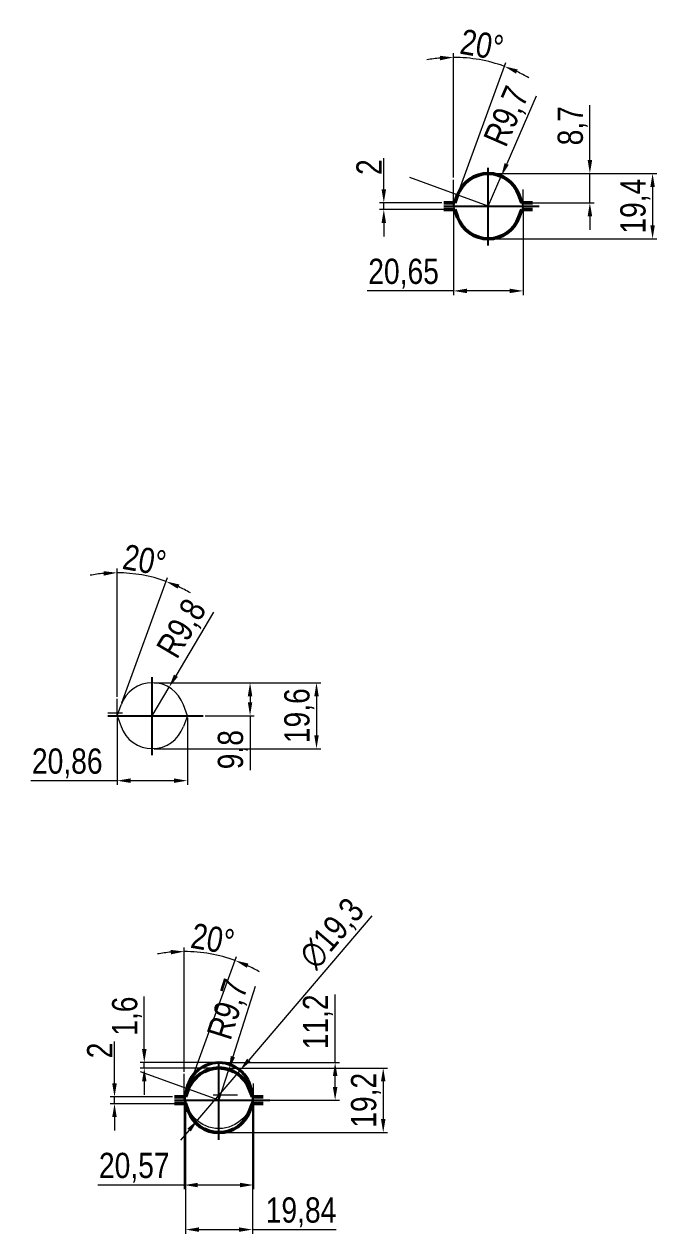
# Model space of a CAD drawing. Header units: millimetres. Extents: x 1526 to 31626, y -4643 to 9189.
# Drawn here: x 4589.8 to 4777.6, y -588.5 to -229 of the extents above; entities that cross this region are included whole.
import ezdxf

# ---------------------------------------------------------------- set-up
doc = ezdxf.new("R2010")
doc.units = ezdxf.units.MM
for name, color, linetype, lineweight in [('Quota', 3, 'Continuous', 40), ('контурная', 7, 'Continuous', 50), ('тонкая', 7, 'Continuous', 20)]:
    doc.layers.add(name, color=color, linetype=linetype, lineweight=lineweight)
doc.layers.add('осевая', color=4, linetype='Continuous')
doc.styles.add('s3v2.5', font='arial.ttf', dxfattribs={"width": 0.8, "height": 7.5})
doc.dimstyles.new('s3v2.5', dxfattribs={"dimtxt": 7.5, "dimasz": 4, "dimexe": 1.25, "dimexo": 0.625, "dimtad": 1, "dimtxsty": 's3v2.5', "dimcen": 1.5, "dimclrd": 6, "dimclre": 256, "dimclrt": 1, "dimadec": 0, "dimazin": 0, "dimtfac": 1, "dimtmove": 0, "dimatfit": 3, "dimfxl": 1, "dimlwd": -1, "dimlwe": -1, "dimarcsym": 0})

# ---------------------------------------------------------------- blocks, each defined once
blk = doc.blocks.new('*D481')
at = {"layer": 'Defpoints', "color": 0, "transparency": 16777216}
for p in [(4632.8, -426.07), (4627.82, -434.51)]:
    blk.add_point(p, dxfattribs=at)
at = {"layer": 'тонкая', "color": 6, "transparency": 16777216}
for p, q in [((4645.99, -403.75), (4634.84, -422.62)), ((4627.82, -434.51), (4632.8, -426.07))]:
    blk.add_line(p, q, dxfattribs=at)
blk.add_solid([(4634.26, -422.29), (4635.41, -422.96), (4632.8, -426.07)], dxfattribs=at)
at = {"layer": 'тонкая', "color": 1, "transparency": 16777216, "insert": (4637.01, -408.85), "char_height": 7.5, "attachment_point": 5, "rotation": 59.4237, "style": 's3v2.5'}
blk.add_mtext('R9,8', dxfattribs=at)
blk = doc.blocks.new('*D482')
at = {"layer": 'Defpoints', "color": 0, "transparency": 16777216}
for p in [(4627.82, -424.71), (4642.9, -434.51), (4656.86, -434.51)]:
    blk.add_point(p, dxfattribs=at)
at = {"layer": 'тонкая', "transparency": 16777216}
for p, q in [((4628.44, -424.71), (4658.11, -424.71)), ((4643.52, -434.51), (4658.11, -434.51))]:
    blk.add_line(p, q, dxfattribs=at)
at = {"layer": 'тонкая', "color": 6, "transparency": 16777216}
for p, q in [((4656.86, -428.71), (4656.86, -430.51)), ((4656.86, -434.51), (4656.86, -450.69))]:
    blk.add_line(p, q, dxfattribs=at)
for points in [[(4656.19, -428.71), (4657.52, -428.71), (4656.86, -424.71)], [(4656.19, -430.51), (4657.52, -430.51), (4656.86, -434.51)]]:
    blk.add_solid(points, dxfattribs=at)
at = {"layer": 'тонкая', "color": 1, "transparency": 16777216, "insert": (4651.73, -444.6), "char_height": 7.5, "attachment_point": 5, "rotation": 90, "style": 's3v2.5'}
blk.add_mtext('9,8', dxfattribs=at)
blk = doc.blocks.new('*D483')
at = {"layer": 'Defpoints', "color": 0, "transparency": 16777216}
for p in [(4627.18, -393.18), (4617.39, -429.53), (4618.57, -431.27), (4617.39, -434.51), (4617.39, -434.51)]:
    blk.add_point(p, dxfattribs=at)
at = {"layer": 'тонкая', "transparency": 16777216}
for p, q in [((4617.39, -428.91), (4617.39, -390.78)), ((4618.78, -430.68), (4632.34, -393.42))]:
    blk.add_line(p, q, dxfattribs=at)
at = {"layer": 'тонкая', "color": 6, "transparency": 16777216}
for start, end in [(95.3981, 100.7963), (70, 90), (59.2037, 64.6019)]:
    blk.add_arc((4617.39, -434.51), 42.47, start, end, dxfattribs=at)
for points in [[(4613.36, -391.56), (4613.42, -392.89), (4617.39, -392.03)], [(4635.35, -396.75), (4635.86, -395.52), (4631.91, -394.6)]]:
    blk.add_solid(points, dxfattribs=at)
at = {"layer": 'тонкая', "color": 1, "transparency": 16777216, "insert": (4625.54, -388.29), "char_height": 7.5, "attachment_point": 5, "rotation": 350, "style": 's3v2.5'}
blk.add_mtext('20°', dxfattribs=at)
blk = doc.blocks.new('*D484')
at = {"layer": 'Defpoints', "color": 0, "transparency": 16777216}
for p in [(4617.39, -434.51), (4638.24, -434.51), (4617.39, -453.82)]:
    blk.add_point(p, dxfattribs=at)
at = {"layer": 'тонкая', "transparency": 16777216}
for p, q in [((4617.39, -435.13), (4617.39, -455.07)), ((4638.24, -435.13), (4638.24, -455.07))]:
    blk.add_line(p, q, dxfattribs=at)
at = {"layer": 'тонкая', "color": 6, "transparency": 16777216}
for p, q in [((4617.39, -453.82), (4591.79, -453.82)), ((4634.24, -453.82), (4621.39, -453.82))]:
    blk.add_line(p, q, dxfattribs=at)
for points in [[(4621.39, -453.15), (4621.39, -454.48), (4617.39, -453.82)], [(4634.24, -453.15), (4634.24, -454.48), (4638.24, -453.82)]]:
    blk.add_solid(points, dxfattribs=at)
at = {"layer": 'тонкая', "color": 1, "transparency": 16777216, "insert": (4602.59, -448.69), "char_height": 7.5, "attachment_point": 5, "style": 's3v2.5'}
blk.add_mtext('20,86', dxfattribs=at)
blk = doc.blocks.new('*D485')
at = {"layer": 'Defpoints', "color": 0, "transparency": 16777216}
for p in [(4627.82, -424.71), (4627.82, -444.31), (4676.59, -444.31)]:
    blk.add_point(p, dxfattribs=at)
at = {"layer": 'тонкая', "transparency": 16777216}
for p, q in [((4628.44, -424.71), (4677.84, -424.71)), ((4628.44, -444.31), (4677.84, -444.31))]:
    blk.add_line(p, q, dxfattribs=at)
at = {"layer": 'тонкая', "color": 6, "transparency": 16777216}
blk.add_line((4676.59, -428.71), (4676.59, -440.31), dxfattribs=at)
for points in [[(4675.93, -428.71), (4677.26, -428.71), (4676.59, -424.71)], [(4675.93, -440.31), (4677.26, -440.31), (4676.59, -444.31)]]:
    blk.add_solid(points, dxfattribs=at)
at = {"layer": 'тонкая', "color": 1, "transparency": 16777216, "insert": (4671.46, -434.51), "char_height": 7.5, "attachment_point": 5, "rotation": 90, "style": 's3v2.5'}
blk.add_mtext('19,6', dxfattribs=at)
blk = doc.blocks.new('*D486')
at = {"layer": 'Defpoints', "color": 0, "transparency": 16777216}
for p in [(4734.03, -273.38), (4739.77, -282.08), (4757.75, -282.08)]:
    blk.add_point(p, dxfattribs=at)
at = {"layer": 'тонкая', "color": 6, "transparency": 16777216}
for p, q in [((4757.75, -269.38), (4757.75, -253.09)), ((4757.75, -282.08), (4757.75, -273.38)), ((4757.75, -286.08), (4757.75, -290.08))]:
    blk.add_line(p, q, dxfattribs=at)
at = {"layer": 'тонкая', "transparency": 16777216}
for p, q in [((4734.65, -273.38), (4759, -273.38)), ((4740.39, -282.08), (4759, -282.08))]:
    blk.add_line(p, q, dxfattribs=at)
at = {"layer": 'тонкая', "color": 6, "transparency": 16777216}
for points in [[(4757.09, -269.38), (4758.42, -269.38), (4757.75, -273.38)], [(4757.09, -286.08), (4758.42, -286.08), (4757.75, -282.08)]]:
    blk.add_solid(points, dxfattribs=at)
at = {"layer": 'тонкая', "color": 1, "transparency": 16777216, "insert": (4752.62, -259.18), "char_height": 7.5, "attachment_point": 5, "rotation": 90, "style": 's3v2.5'}
blk.add_mtext('8,7', dxfattribs=at)
blk = doc.blocks.new('*D487')
at = {"layer": 'Defpoints', "color": 0, "transparency": 16777216}
for p in [(4727.69, -273.38), (4727.59, -292.78), (4776.36, -292.78)]:
    blk.add_point(p, dxfattribs=at)
at = {"layer": 'тонкая', "transparency": 16777216}
for p, q in [((4728.31, -273.38), (4777.61, -273.38)), ((4728.21, -292.78), (4777.61, -292.78))]:
    blk.add_line(p, q, dxfattribs=at)
at = {"layer": 'тонкая', "color": 6, "transparency": 16777216}
blk.add_line((4776.36, -277.38), (4776.36, -288.78), dxfattribs=at)
for points in [[(4775.7, -277.38), (4777.03, -277.38), (4776.36, -273.38)], [(4775.7, -288.78), (4777.03, -288.78), (4776.36, -292.78)]]:
    blk.add_solid(points, dxfattribs=at)
at = {"layer": 'тонкая', "color": 1, "transparency": 16777216, "insert": (4771.23, -283.08), "char_height": 7.5, "attachment_point": 5, "rotation": 90, "style": 's3v2.5'}
blk.add_mtext('19,4', dxfattribs=at)
blk = doc.blocks.new('*D488')
at = {"layer": 'Defpoints', "color": 0, "transparency": 16777216}
for p in [(4714.44, -282.08), (4696.57, -284.08), (4715.4, -284.08)]:
    blk.add_point(p, dxfattribs=at)
at = {"layer": 'тонкая', "color": 6, "transparency": 16777216}
for p, q in [((4696.57, -278.08), (4696.57, -268.85)), ((4696.57, -284.08), (4696.57, -282.08)), ((4696.57, -288.08), (4696.57, -292.08))]:
    blk.add_line(p, q, dxfattribs=at)
at = {"layer": 'тонкая', "transparency": 16777216}
for p, q in [((4713.81, -282.08), (4695.32, -282.08)), ((4714.78, -284.08), (4695.32, -284.08))]:
    blk.add_line(p, q, dxfattribs=at)
at = {"layer": 'тонкая', "color": 6, "transparency": 16777216}
for points in [[(4695.91, -278.08), (4697.24, -278.08), (4696.57, -282.08)], [(4695.91, -288.08), (4697.24, -288.08), (4696.57, -284.08)]]:
    blk.add_solid(points, dxfattribs=at)
at = {"layer": 'тонкая', "color": 1, "transparency": 16777216, "insert": (4692.18, -271.47), "char_height": 7.5, "attachment_point": 5, "rotation": 90, "style": 's3v2.5'}
blk.add_mtext('2', dxfattribs=at)
blk = doc.blocks.new('*D492')
at = {"layer": 'Defpoints', "color": 0, "transparency": 16777216}
for p in [(4731.45, -274.18), (4727.59, -283.08)]:
    blk.add_point(p, dxfattribs=at)
at = {"layer": 'тонкая', "color": 6, "transparency": 16777216}
for p, q in [((4741.79, -250.42), (4733.05, -270.52)), ((4727.59, -283.08), (4731.45, -274.18))]:
    blk.add_line(p, q, dxfattribs=at)
blk.add_solid([(4732.44, -270.25), (4733.66, -270.78), (4731.45, -274.18)], dxfattribs=at)
at = {"layer": 'тонкая', "color": 1, "transparency": 16777216, "insert": (4733.51, -256.59), "char_height": 7.5, "attachment_point": 5, "rotation": 66.4971, "style": 's3v2.5'}
blk.add_mtext('R9,7', dxfattribs=at)
blk = doc.blocks.new('*D493')
at = {"layer": 'Defpoints', "color": 0, "transparency": 16777216}
for p in [(4717.26, -283.08), (4737.91, -283.08), (4717.26, -308.27)]:
    blk.add_point(p, dxfattribs=at)
at = {"layer": 'тонкая', "transparency": 16777216}
for p, q in [((4717.26, -283.7), (4717.26, -309.52)), ((4737.91, -283.7), (4737.91, -309.52))]:
    blk.add_line(p, q, dxfattribs=at)
at = {"layer": 'тонкая', "color": 6, "transparency": 16777216}
for p, q in [((4717.26, -308.27), (4691.62, -308.27)), ((4733.91, -308.27), (4721.26, -308.27))]:
    blk.add_line(p, q, dxfattribs=at)
for points in [[(4721.26, -307.6), (4721.26, -308.93), (4717.26, -308.27)], [(4733.91, -307.6), (4733.91, -308.93), (4737.91, -308.27)]]:
    blk.add_solid(points, dxfattribs=at)
at = {"layer": 'тонкая', "color": 1, "transparency": 16777216, "insert": (4702.44, -303.14), "char_height": 7.5, "attachment_point": 5, "style": 's3v2.5'}
blk.add_mtext('20,65', dxfattribs=at)
blk = doc.blocks.new('*D494')
at = {"layer": 'Defpoints', "color": 0, "transparency": 16777216}
for p in [(4727.46, -240.07), (4717.26, -275.22), (4718.47, -279.76), (4717.26, -283.08), (4718.09, -280.81)]:
    blk.add_point(p, dxfattribs=at)
at = {"layer": 'тонкая', "transparency": 16777216}
for p, q in [((4717.26, -274.59), (4717.26, -237.63)), ((4718.68, -279.17), (4732.81, -240.37))]:
    blk.add_line(p, q, dxfattribs=at)
at = {"layer": 'тонкая', "color": 6, "transparency": 16777216}
for start, end in [(95.1859, 100.3719), (70, 90), (59.6281, 64.8141)]:
    blk.add_arc((4717.26, -283.08), 44.21, start, end, dxfattribs=at)
for points in [[(4713.24, -238.39), (4713.3, -239.72), (4717.26, -238.88)], [(4735.82, -243.69), (4736.33, -242.46), (4732.38, -241.54)]]:
    blk.add_solid(points, dxfattribs=at)
at = {"layer": 'тонкая', "color": 1, "transparency": 16777216, "insert": (4725.71, -235.16), "char_height": 7.5, "attachment_point": 5, "rotation": 350, "style": 's3v2.5'}
blk.add_mtext('20°', dxfattribs=at)
blk = doc.blocks.new('*D563')
at = {"layer": 'Defpoints', "color": 0, "transparency": 16777216}
for p in [(4647.62, -539.21), (4647.62, -558.41), (4696.4, -558.41)]:
    blk.add_point(p, dxfattribs=at)
at = {"layer": 'тонкая', "transparency": 16777216}
for p, q in [((4648.25, -539.21), (4697.65, -539.21)), ((4648.25, -558.41), (4697.65, -558.41))]:
    blk.add_line(p, q, dxfattribs=at)
at = {"layer": 'тонкая', "color": 6, "transparency": 16777216}
blk.add_line((4696.4, -543.21), (4696.4, -554.41), dxfattribs=at)
for points in [[(4695.73, -543.21), (4697.07, -543.21), (4696.4, -539.21)], [(4695.73, -554.41), (4697.07, -554.41), (4696.4, -558.41)]]:
    blk.add_solid(points, dxfattribs=at)
at = {"layer": 'тонкая', "color": 1, "transparency": 16777216, "insert": (4691.27, -548.81), "char_height": 7.5, "attachment_point": 5, "rotation": 90, "style": 's3v2.5'}
blk.add_mtext('19,2', dxfattribs=at)
blk = doc.blocks.new('*D565')
at = {"layer": 'Defpoints', "color": 0, "transparency": 16777216}
for p in [(4616.61, -549.81), (4634.47, -547.81), (4635.44, -549.81)]:
    blk.add_point(p, dxfattribs=at)
at = {"layer": 'тонкая', "color": 6, "transparency": 16777216}
for p, q in [((4616.61, -543.81), (4616.61, -531.38)), ((4616.61, -549.81), (4616.61, -547.81)), ((4616.61, -553.81), (4616.61, -557.81))]:
    blk.add_line(p, q, dxfattribs=at)
at = {"layer": 'тонкая', "transparency": 16777216}
for p, q in [((4633.85, -547.81), (4615.36, -547.81)), ((4634.81, -549.81), (4615.36, -549.81))]:
    blk.add_line(p, q, dxfattribs=at)
at = {"layer": 'тонкая', "color": 6, "transparency": 16777216}
for points in [[(4615.94, -543.81), (4617.28, -543.81), (4616.61, -547.81)], [(4615.94, -553.81), (4617.28, -553.81), (4616.61, -549.81)]]:
    blk.add_solid(points, dxfattribs=at)
at = {"layer": 'тонкая', "color": 1, "transparency": 16777216, "insert": (4612.22, -533.99), "char_height": 7.5, "attachment_point": 5, "rotation": 90, "style": 's3v2.5'}
blk.add_mtext('2', dxfattribs=at)
blk = doc.blocks.new('*D564')
at = {"layer": 'Defpoints', "color": 0, "transparency": 16777216}
for p in [(4637.34, -548.81), (4657.91, -548.81), (4637.34, -573.99)]:
    blk.add_point(p, dxfattribs=at)
at = {"layer": 'тонкая', "transparency": 16777216}
for p, q in [((4637.34, -549.43), (4637.34, -575.24)), ((4657.91, -549.43), (4657.91, -575.24))]:
    blk.add_line(p, q, dxfattribs=at)
at = {"layer": 'тонкая', "color": 6, "transparency": 16777216}
for p, q in [((4637.34, -573.99), (4611.68, -573.99)), ((4653.91, -573.99), (4641.34, -573.99))]:
    blk.add_line(p, q, dxfattribs=at)
for points in [[(4641.34, -573.33), (4641.34, -574.66), (4637.34, -573.99)], [(4653.91, -573.33), (4653.91, -574.66), (4657.91, -573.99)]]:
    blk.add_solid(points, dxfattribs=at)
at = {"layer": 'тонкая', "color": 1, "transparency": 16777216, "insert": (4622.48, -568.86), "char_height": 7.5, "attachment_point": 5, "style": 's3v2.5'}
blk.add_mtext('20,57', dxfattribs=at)
blk = doc.blocks.new('*D566')
at = {"layer": 'Defpoints', "color": 0, "transparency": 16777216}
for p in [(4647.53, -505.79), (4637.34, -540.94), (4638.51, -545.59), (4637.34, -548.81), (4637.7, -547.81)]:
    blk.add_point(p, dxfattribs=at)
at = {"layer": 'тонкая', "transparency": 16777216}
for p, q in [((4637.34, -540.32), (4637.34, -503.35)), ((4638.72, -545), (4652.88, -506.09))]:
    blk.add_line(p, q, dxfattribs=at)
at = {"layer": 'тонкая', "color": 6, "transparency": 16777216}
for start, end in [(95.1859, 100.3719), (70, 90), (59.6281, 64.8141)]:
    blk.add_arc((4637.34, -548.81), 44.21, start, end, dxfattribs=at)
for points in [[(4633.31, -504.11), (4633.37, -505.44), (4637.34, -504.6)], [(4655.89, -509.42), (4656.41, -508.18), (4652.46, -507.26)]]:
    blk.add_solid(points, dxfattribs=at)
at = {"layer": 'тонкая', "color": 1, "transparency": 16777216, "insert": (4645.79, -500.88), "char_height": 7.5, "attachment_point": 5, "rotation": 350, "style": 's3v2.5'}
blk.add_mtext('20°', dxfattribs=at)
blk = doc.blocks.new('*D630')
at = {"layer": 'Defpoints', "color": 0, "transparency": 16777216}
for p in [(4647.62, -537.61), (4682.12, -537.61), (4647.62, -548.81)]:
    blk.add_point(p, dxfattribs=at)
at = {"layer": 'тонкая', "color": 6, "transparency": 16777216}
for p, q in [((4682.12, -537.61), (4682.12, -517.4)), ((4682.12, -544.81), (4682.12, -541.61))]:
    blk.add_line(p, q, dxfattribs=at)
at = {"layer": 'тонкая', "transparency": 16777216}
for p, q in [((4648.25, -537.61), (4683.37, -537.61)), ((4648.25, -548.81), (4683.37, -548.81))]:
    blk.add_line(p, q, dxfattribs=at)
at = {"layer": 'тонкая', "color": 6, "transparency": 16777216}
for points in [[(4681.45, -541.61), (4682.79, -541.61), (4682.12, -537.61)], [(4681.45, -544.81), (4682.79, -544.81), (4682.12, -548.81)]]:
    blk.add_solid(points, dxfattribs=at)
at = {"layer": 'тонкая', "color": 1, "transparency": 16777216, "insert": (4676.99, -525.5), "char_height": 7.5, "attachment_point": 5, "rotation": 90, "style": 's3v2.5'}
blk.add_mtext('11,2', dxfattribs=at)
blk = doc.blocks.new('*D633')
at = {"layer": 'Defpoints', "color": 0, "transparency": 16777216}
for p in [(4625.46, -537.61), (4647.62, -537.61), (4647.62, -539.21)]:
    blk.add_point(p, dxfattribs=at)
at = {"layer": 'тонкая', "color": 6, "transparency": 16777216}
for p, q in [((4625.46, -533.61), (4625.46, -518)), ((4625.46, -539.21), (4625.46, -537.61)), ((4625.46, -543.21), (4625.46, -547.21))]:
    blk.add_line(p, q, dxfattribs=at)
at = {"layer": 'тонкая', "transparency": 16777216}
for p, q in [((4647, -537.61), (4624.21, -537.61)), ((4647, -539.21), (4624.21, -539.21))]:
    blk.add_line(p, q, dxfattribs=at)
at = {"layer": 'тонкая', "color": 6, "transparency": 16777216}
for points in [[(4624.79, -533.61), (4626.12, -533.61), (4625.46, -537.61)], [(4624.79, -543.21), (4626.12, -543.21), (4625.46, -539.21)]]:
    blk.add_solid(points, dxfattribs=at)
at = {"layer": 'тонкая', "color": 1, "transparency": 16777216, "insert": (4620.32, -523.8), "char_height": 7.5, "attachment_point": 5, "rotation": 90, "style": 's3v2.5'}
blk.add_mtext('1,6', dxfattribs=at)
blk = doc.blocks.new('*D634')
at = {"layer": 'Defpoints', "color": 0, "transparency": 16777216}
for p in [(4653.88, -539.91), (4641.36, -554.6)]:
    blk.add_point(p, dxfattribs=at)
at = {"layer": 'тонкая', "color": 6, "transparency": 16777216}
for p, q in [((4693.02, -494.01), (4656.48, -536.87)), ((4641.36, -554.6), (4653.88, -539.91)), ((4638.77, -557.64), (4636.17, -560.69))]:
    blk.add_line(p, q, dxfattribs=at)
for points in [[(4655.97, -536.44), (4656.99, -537.3), (4653.88, -539.91)], [(4638.26, -557.21), (4639.27, -558.07), (4641.36, -554.6)]]:
    blk.add_solid(points, dxfattribs=at)
at = {"layer": 'тонкая', "color": 1, "transparency": 16777216, "insert": (4681.45, -499.49), "char_height": 7.5, "attachment_point": 5, "rotation": 49.5452, "style": 's3v2.5'}
blk.add_mtext('∅19,3', dxfattribs=at)
blk = doc.blocks.new('*D635')
at = {"layer": 'Defpoints', "color": 0, "transparency": 16777216}
for p in [(4650.56, -539.66), (4647.62, -548.91)]:
    blk.add_point(p, dxfattribs=at)
at = {"layer": 'тонкая', "color": 6, "transparency": 16777216}
for p, q in [((4658.41, -514.96), (4651.77, -535.85)), ((4647.62, -548.91), (4650.56, -539.66))]:
    blk.add_line(p, q, dxfattribs=at)
blk.add_solid([(4651.14, -535.65), (4652.41, -536.05), (4650.56, -539.66)], dxfattribs=at)
at = {"layer": 'тонкая', "color": 1, "transparency": 16777216, "insert": (4650.8, -521.94), "char_height": 7.5, "attachment_point": 5, "rotation": 72.3715, "style": 's3v2.5'}
blk.add_mtext('R9,7', dxfattribs=at)
blk = doc.blocks.new('*D636')
at = {"layer": 'Defpoints', "color": 0, "transparency": 16777216}
for p in [(4637.7, -549.81), (4657.54, -549.81), (4657.54, -587.24)]:
    blk.add_point(p, dxfattribs=at)
at = {"layer": 'тонкая', "transparency": 16777216}
for p, q in [((4637.7, -550.43), (4637.7, -588.49)), ((4657.54, -550.43), (4657.54, -588.49))]:
    blk.add_line(p, q, dxfattribs=at)
at = {"layer": 'тонкая', "color": 6, "transparency": 16777216}
for p, q in [((4641.7, -587.24), (4653.54, -587.24)), ((4657.54, -587.24), (4682.45, -587.24))]:
    blk.add_line(p, q, dxfattribs=at)
for points in [[(4641.7, -586.57), (4641.7, -587.9), (4637.7, -587.24)], [(4653.54, -586.57), (4653.54, -587.9), (4657.54, -587.24)]]:
    blk.add_solid(points, dxfattribs=at)
at = {"layer": 'тонкая', "color": 1, "transparency": 16777216, "insert": (4672, -582.1), "char_height": 7.5, "attachment_point": 5, "style": 's3v2.5'}
blk.add_mtext('19,84', dxfattribs=at)

msp = doc.modelspace()

# ---------------------------------------------------------------- linework, layer by layer
at = {"layer": 'Quota'}
msp.add_arc((4647.62192, -547.25508), 9.65, 1.20924, 178.79076, dxfattribs=at)
at = {"layer": 'контурная'}
for p, q in [((4717.62759, -282.07883), (4718.47113, -279.76123)), ((4737.5447, -282.07883), (4736.70117, -279.76123)), ((4714.43757, -282.07883), (4717.62759, -282.07883)), ((4740.73473, -282.07883), (4737.5447, -282.07883)), ((4714.43757, -284.07883), (4717.62759, -284.07883)), ((4717.62759, -284.07883), (4718.47113, -286.39642)), ((4737.5447, -284.07883), (4736.70117, -286.39642)), ((4740.73473, -284.07883), (4737.5447, -284.07883)), ((4637.69977, -547.80508), (4638.50691, -545.58749)), ((4657.54408, -547.80508), (4656.73694, -545.58749)), ((4634.47335, -547.80508), (4637.69977, -547.80508)), ((4634.47335, -549.80508), (4637.69977, -549.80508)), ((4637.69977, -549.80508), (4638.50691, -552.02268)), ((4657.54408, -549.80508), (4656.73694, -552.02268)), ((4660.7705, -547.80508), (4657.54408, -547.80508)), ((4660.7705, -549.80508), (4657.54408, -549.80508))]:
    msp.add_line(p, q, dxfattribs=at)
for centre, start, end in [((4727.58615, -283.07883), 20, 160), ((4727.58615, -283.07883), 200, 340), ((4647.62192, -548.90508), 20, 160), ((4647.62192, -548.70508), 200, 340)]:
    msp.add_arc(centre, 9.7, start, end, dxfattribs=at)
at = {"layer": 'осевая'}
for p, q in [((4727.58615, -294.81714), (4727.58615, -271.67253)), ((4714.42144, -283.07883), (4742.66617, -283.07883)), ((4627.81632, -446.24372), (4627.81632, -423.09911)), ((4614.65161, -434.50541), (4642.89634, -434.50541)), ((4647.62192, -560.54339), (4647.62192, -537.39878)), ((4634.45722, -548.80508), (4662.70194, -548.80508))]:
    msp.add_line(p, q, dxfattribs=at)
at = {"layer": 'тонкая'}
for p, q in [((4727.58615, -283.07883), (4704.29483, -274.60148)), ((4717.26167, -283.07883), (4717.26167, -275.21618)), ((4737.91063, -283.07883), (4737.91063, -278.10827)), ((4717.26362, -283.07883), (4717.62759, -282.07883)), ((4717.26362, -283.07883), (4717.85978, -284.71676)), ((4737.90867, -283.07883), (4737.31251, -284.71676)), ((4737.90867, -283.07883), (4737.5447, -282.07883)), ((4617.38822, -434.50541), (4617.38822, -429.53485)), ((4617.38822, -434.50541), (4618.56534, -431.2713)), ((4638.24441, -434.50541), (4637.0673, -431.2713)), ((4618.99854, -433.80541), (4614.62603, -433.80541)), ((4617.38822, -434.50541), (4618.56534, -437.73951)), ((4638.24441, -434.50541), (4637.0673, -437.73951)), ((4647.62192, -539.20508), (4647.62192, -537.60508)), ((4647.62192, -539.20508), (4647.62192, -537.60508)), ((4647.62192, -537.60508), (4649.60698, -537.60508)), ((4647.62192, -537.60508), (4647.62192, -537.80508)), ((4647.62192, -548.80508), (4624.3306, -540.32773)), ((4637.3358, -548.80508), (4637.3358, -540.94243)), ((4657.90805, -548.80508), (4657.90805, -543.83453)), ((4637.3358, -548.80508), (4637.66337, -547.90508)), ((4637.3358, -548.80508), (4637.66337, -549.70508)), ((4653.13507, -547.25508), (4645.94443, -547.25508)), ((4657.90805, -548.80508), (4657.58048, -547.90508)), ((4657.90805, -548.80508), (4657.58048, -549.70508))]:
    msp.add_line(p, q, dxfattribs=at)
msp.add_circle((4647.62192, -547.25508), 9.93739, dxfattribs=at)
for start, end in [(19.2694211, 160.7305789), (199.2694211, 340.7305789)]:
    msp.add_arc((4627.81632, -434.50541), 9.8, start, end, dxfattribs=at)

# ---------------------------------------------------------------- dimensions: what is measured, and where the dimension line sits
for base, line1, line2, picture, middle in [((4727.4568, -240.06757), ((4717.26167, -283.07883), (4717.26167, -275.21618)), ((4718.08828, -280.81311), (4718.47113, -279.76123)), '*D494', (4725.71184, -235.16093)), ((4627.18287, -393.17857), ((4617.38822, -434.50541), (4618.56534, -431.2713)), ((4617.38822, -434.50541), (4617.38822, -429.53485)), '*D483', (4625.53683, -388.29235)), ((4647.53092, -505.78846), ((4637.3358, -548.80508), (4637.3358, -540.94243)), ((4637.69977, -547.80508), (4638.50691, -545.58749)), '*D566', (4645.78596, -500.88181))]:
    dim = msp.add_angular_dim_2l(base=base, line1=line1, line2=line2, dimstyle='s3v2.5', dxfattribs=at)
    dim.commit()
    dim.dimension.update_dxf_attribs({"geometry": picture, "text_midpoint": middle})
for center, mpoint, picture, middle in [((4727.58615, -283.07883), (4731.45446, -274.18354), '*D492', (4733.51078, -256.5858)), ((4627.81632, -434.50541), (4632.80144, -426.06808), '*D481', (4637.01225, -408.85221)), ((4647.62192, -548.90508), (4650.55951, -539.66059), '*D635', (4650.80394, -521.94481))]:
    dim = msp.add_radius_dim(center=center, mpoint=mpoint, dimstyle='s3v2.5', dxfattribs=at)
    dim.commit()
    dim.dimension.update_dxf_attribs({"geometry": picture, "text_midpoint": middle})
for base, p1, p2, picture, middle in [((4757.75389, -282.07883), (4734.0286, -273.37883), (4739.76952, -282.07883), '*D486', (4757.75389, -259.1818)), ((4696.57321, -284.07883), (4714.43757, -282.07883), (4715.40278, -284.07883), '*D488', (4696.57321, -271.46679)), ((4616.60898, -549.80508), (4634.47335, -547.80508), (4635.43855, -549.80508), '*D565', (4616.60898, -533.99454))]:
    dim = msp.add_linear_dim(base=base, p1=p1, p2=p2, angle=90, dimstyle='s3v2.5', dxfattribs=at)
    dim.commit()
    dim.dimension.update_dxf_attribs({"geometry": picture, "text_midpoint": middle, "dimtype": 160})
for base, p1, p2, picture, middle in [((4776.36318, -292.77883), (4727.68615, -273.37883), (4727.58615, -292.77883), '*D487', (4771.23102, -283.07883)), ((4676.59335, -444.30541), (4627.81632, -424.70541), (4627.81632, -444.30541), '*D485', (4671.46119, -434.50541)), ((4656.85761, -434.50541), (4627.81632, -424.70541), (4642.89634, -434.50541), '*D482', (4651.72544, -444.59835)), ((4625.45523, -537.60508), (4647.62192, -539.20508), (4647.62192, -537.60508), '*D633', (4620.32306, -523.80273)), ((4682.11925, -537.60508), (4647.62192, -548.80508), (4647.62192, -537.60508), '*D630', (4676.98708, -525.50054)), ((4696.39896, -558.40508), (4647.62192, -539.20508), (4647.62192, -558.40508), '*D563', (4691.2668, -548.80508))]:
    dim = msp.add_linear_dim(base=base, p1=p1, p2=p2, angle=90, dimstyle='s3v2.5', dxfattribs=at)
    dim.commit()
    dim.dimension.update_dxf_attribs({"geometry": picture, "text_midpoint": middle})
for base, p1, p2, picture, middle in [((4717.26362, -308.26741), (4737.90867, -283.07883), (4717.26362, -283.07883), '*D493', (4702.44149, -308.26741)), ((4637.3358, -573.99366), (4657.90805, -548.80508), (4637.3358, -548.80508), '*D564', (4622.47726, -573.99366))]:
    dim = msp.add_linear_dim(base=base, p1=p1, p2=p2, dimstyle='s3v2.5', dxfattribs=at)
    dim.commit()
    dim.dimension.update_dxf_attribs({"geometry": picture, "text_midpoint": middle, "dimtype": 160})
for base, p1, p2, picture, middle in [((4617.38822, -453.8175), (4638.24441, -434.50541), (4617.38822, -434.50541), '*D484', (4602.59065, -448.68533)), ((4657.54408, -587.23581), (4637.69977, -549.80508), (4657.54408, -549.80508), '*D636', (4671.99787, -582.10365))]:
    dim = msp.add_linear_dim(base=base, p1=p1, p2=p2, dimstyle='s3v2.5', dxfattribs=at)
    dim.commit()
    dim.dimension.update_dxf_attribs({"geometry": picture, "text_midpoint": middle})
dim = msp.add_diameter_dim_2p(p1=(4641.36055, -554.59795), p2=(4653.8833, -539.91222), dimstyle='s3v2.5', dxfattribs=at)
dim.commit()
dim.dimension.update_dxf_attribs({"geometry": '*D634', "text_midpoint": (4685.44405, -502.90018), "dimtype": 163})

doc.saveas('drawing.dxf')
